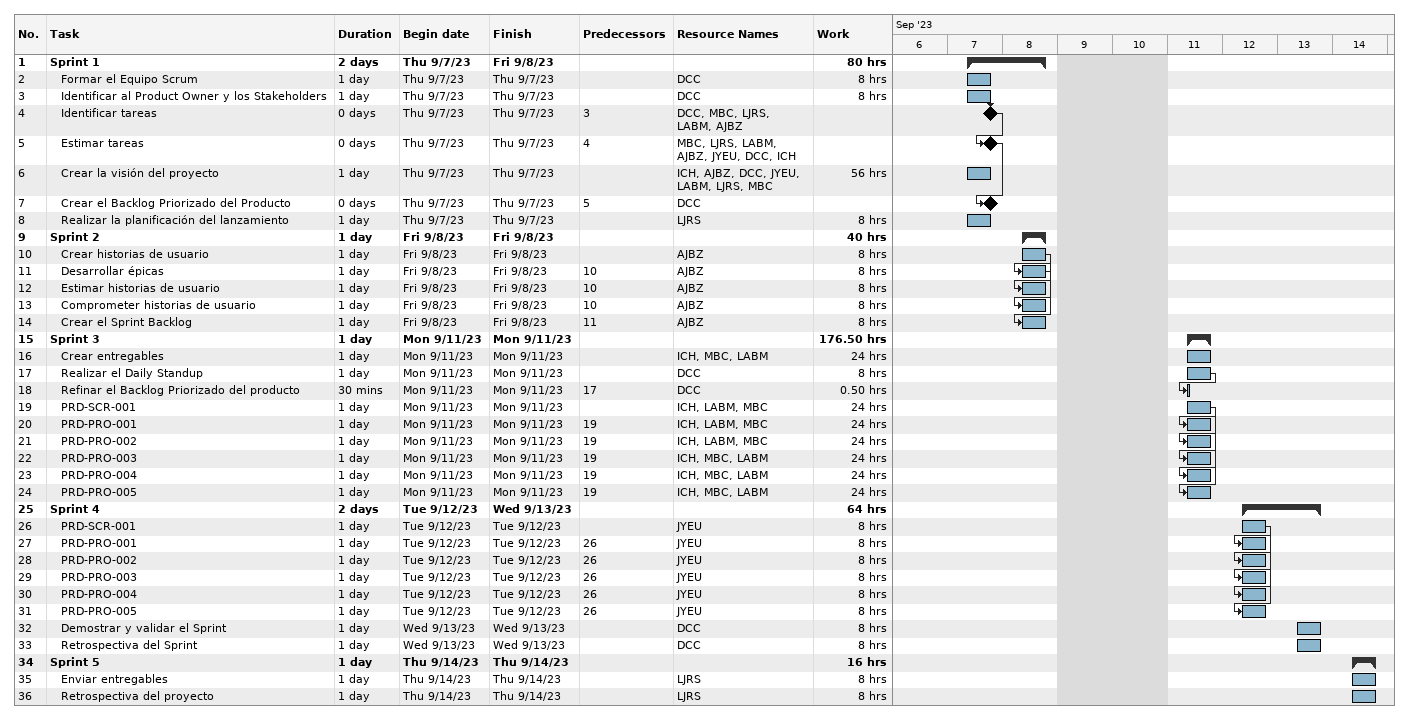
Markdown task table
| ID | Level | Task | Duration | Start | Finish | Predecessors | Resources | Work (h) |
|---|---|---|---|---|---|---|---|---|
| 1 | 1 | **Sprint 1** | 2d | 2023-09-07 | 2023-09-08 |  |  | 80 |
| 2 | 2 | Formar el Equipo Scrum | 1d | 2023-09-07 | 2023-09-07 |  | DCC | 8 |
| 3 | 2 | Identificar al Product Owner y los Stakeholders | 1d | 2023-09-07 | 2023-09-07 |  | DCC | 8 |
| 4 | 2 | Identificar tareas | 0d | 2023-09-07 | 2023-09-07 | 3 | DCC, MBC, LJRS, LABM, AJBZ |  |
| 5 | 2 | Estimar tareas | 0d | 2023-09-07 | 2023-09-07 | 4 | MBC, LJRS, LABM, AJBZ, JYEU, DCC, ICH |  |
| 6 | 2 | Crear la visión del proyecto | 1d | 2023-09-07 | 2023-09-07 |  | ICH, AJBZ, DCC, JYEU, LABM, LJRS, MBC | 56 |
| 7 | 2 | Crear el Backlog Priorizado del Producto | 0d | 2023-09-07 | 2023-09-07 | 5 | DCC |  |
| 8 | 2 | Realizar la planificación del lanzamiento | 1d | 2023-09-07 | 2023-09-07 |  | LJRS | 8 |
| 9 | 1 | **Sprint 2** | 1d | 2023-09-08 | 2023-09-08 |  |  | 40 |
| 10 | 2 | Crear historias de usuario | 1d | 2023-09-08 | 2023-09-08 |  | AJBZ | 8 |
| 11 | 2 | Desarrollar épicas | 1d | 2023-09-08 | 2023-09-08 | 10 | AJBZ | 8 |
| 12 | 2 | Estimar historias de usuario | 1d | 2023-09-08 | 2023-09-08 | 10 | AJBZ | 8 |
| 13 | 2 | Comprometer historias de usuario | 1d | 2023-09-08 | 2023-09-08 | 10 | AJBZ | 8 |
| 14 | 2 | Crear el Sprint Backlog | 1d | 2023-09-08 | 2023-09-08 | 11 | AJBZ | 8 |
| 15 | 1 | **Sprint 3** | 1d | 2023-09-11 | 2023-09-11 |  |  | 176.50 |
| 16 | 2 | Crear entregables | 1d | 2023-09-11 | 2023-09-11 |  | ICH, MBC, LABM | 24 |
| 17 | 2 | Realizar el Daily Standup | 1d | 2023-09-11 | 2023-09-11 |  | DCC | 8 |
| 18 | 2 | Refinar el Backlog Priorizado del producto | 30min | 2023-09-11 | 2023-09-11 | 17 | DCC | 0.50 |
| 19 | 2 | PRD-SCR-001 | 1d | 2023-09-11 | 2023-09-11 |  | ICH, LABM, MBC | 24 |
| 20 | 2 | PRD-PRO-001 | 1d | 2023-09-11 | 2023-09-11 | 19 | ICH, LABM, MBC | 24 |
| 21 | 2 | PRD-PRO-002 | 1d | 2023-09-11 | 2023-09-11 | 19 | ICH, LABM, MBC | 24 |
| 22 | 2 | PRD-PRO-003 | 1d | 2023-09-11 | 2023-09-11 | 19 | ICH, MBC, LABM | 24 |
| 23 | 2 | PRD-PRO-004 | 1d | 2023-09-11 | 2023-09-11 | 19 | ICH, MBC, LABM | 24 |
| 24 | 2 | PRD-PRO-005 | 1d | 2023-09-11 | 2023-09-11 | 19 | ICH, MBC, LABM | 24 |
| 25 | 1 | **Sprint 4** | 2d | 2023-09-12 | 2023-09-13 |  |  | 64 |
| 26 | 2 | PRD-SCR-001 | 1d | 2023-09-12 | 2023-09-12 |  | JYEU | 8 |
| 27 | 2 | PRD-PRO-001 | 1d | 2023-09-12 | 2023-09-12 | 26 | JYEU | 8 |
| 28 | 2 | PRD-PRO-002 | 1d | 2023-09-12 | 2023-09-12 | 26 | JYEU | 8 |
| 29 | 2 | PRD-PRO-003 | 1d | 2023-09-12 | 2023-09-12 | 26 | JYEU | 8 |
| 30 | 2 | PRD-PRO-004 | 1d | 2023-09-12 | 2023-09-12 | 26 | JYEU | 8 |
| 31 | 2 | PRD-PRO-005 | 1d | 2023-09-12 | 2023-09-12 | 26 | JYEU | 8 |
| 32 | 2 | Demostrar y validar el Sprint | 1d | 2023-09-13 | 2023-09-13 |  | DCC | 8 |
| 33 | 2 | Retrospectiva del Sprint | 1d | 2023-09-13 | 2023-09-13 |  | DCC | 8 |
| 34 | 1 | **Sprint 5** | 1d | 2023-09-14 | 2023-09-14 |  |  | 16 |
| 35 | 2 | Enviar entregables | 1d | 2023-09-14 | 2023-09-14 |  | LJRS | 8 |
| 36 | 2 | Retrospectiva del proyecto | 1d | 2023-09-14 | 2023-09-14 |  | LJRS | 8 |
